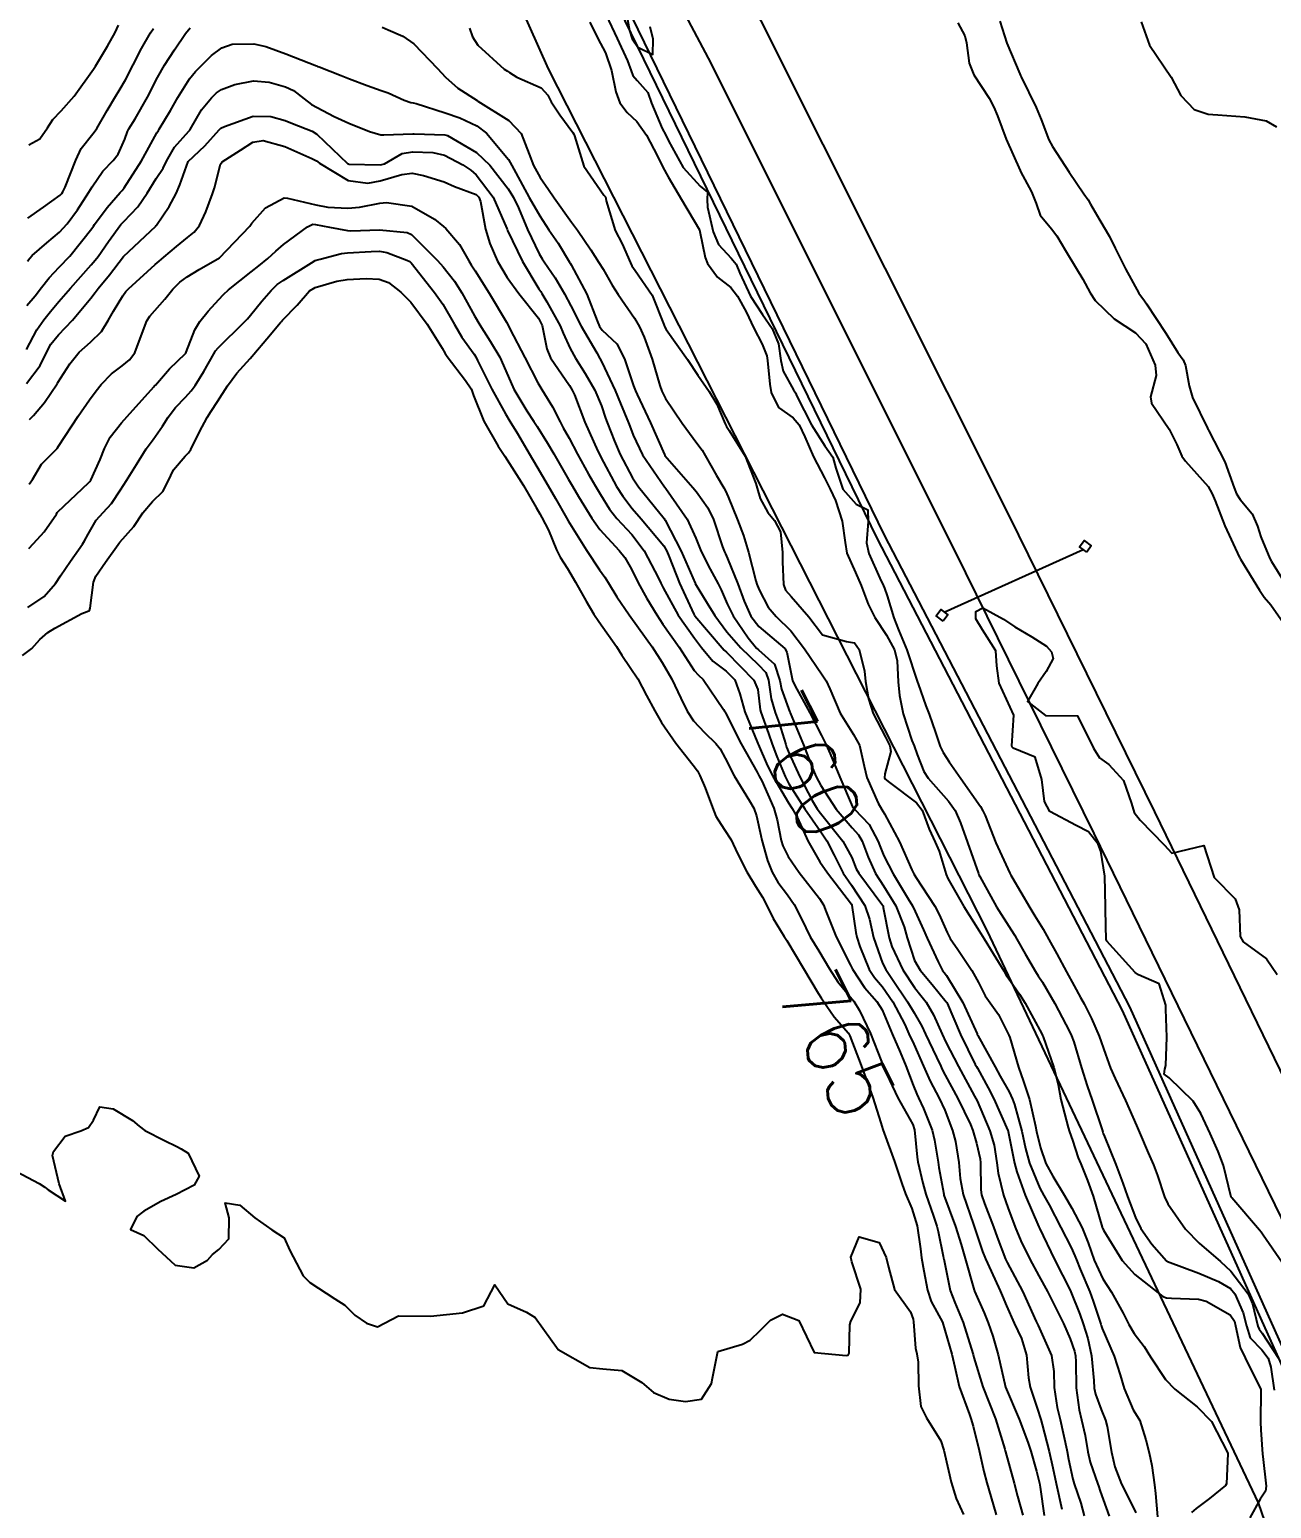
# Model space of a CAD drawing. Header units: metres. Extents: x 307586 to 320046, y 7427249 to 7434250.
# Drawn here: x 318099 to 318176.6, y 7430626.6 to 7430719.1 of the extents above; entities that cross this region are included whole.
import ezdxf
from ezdxf.enums import TextEntityAlignment as Align

# ---------------------------------------------------------------- set-up
doc = ezdxf.new("R2010")
doc.units = ezdxf.units.M
doc.header["$MEASUREMENT"] = 0
for name, color, linetype in [('Canaleta de Drenagem', 151, 'Continuous'), ('Cotas', 45, 'Continuous'), ('Curvas de Nivel 1m', 11, 'Continuous'), ('Curvas de Nivel 5m', 15, 'Continuous'), ('Divisa', 42, 'FENCELINE2'), ('Linha Férrea', 20, 'Continuous'), ('Portico', 45, 'Continuous')]:
    doc.layers.add(name, color=color, linetype=linetype)
doc.styles.add('Style-STANDARD', font='STANDARD.shx')
doc.linetypes.add('FENCELINE2', pattern='A,0.25,-0.1,[132,ltypeshp.shx,S=0.1,R=0,X=-0.1,Y=0],-0.1,1', length=1.45)

msp = doc.modelspace()

# ---------------------------------------------------------------- linework, layer by layer
at = {"layer": 'Canaleta de Drenagem'}
for points in [[(318103.489, 7430776.498), (318112.444, 7430761.153), (318133.439, 7430725.327), (318151.983, 7430687.226), (318167.31, 7430657.739), (318180.786, 7430627.747)], [(318103.919, 7430776.753), (318112.875, 7430761.406), (318133.88, 7430725.563), (318152.429, 7430687.45), (318167.76, 7430657.957), (318181.237, 7430627.962), (318195.388, 7430599.959), (318213.185, 7430560.642), (318225.945, 7430535.016), (318233.819, 7430518.506), (318248.744, 7430488.297), (318249.609, 7430486.333), (318257.391, 7430469.78), (318263.508, 7430456.81), (318268.603, 7430444.698), (318272.321, 7430437.218), (318277.497, 7430427.774)]]:
    msp.add_lwpolyline(points, dxfattribs=at)
at = {"layer": 'Curvas de Nivel 1m', "flags": 128}
for points, elevation in [([(318135.037, 7430719.961), (318135.734, 7430718.503), (318136.382, 7430717.116), (318136.604, 7430716.494), (318136.703, 7430716.206), (318136.987, 7430715.891), (318137.638, 7430715.132), (318137.868, 7430714.471), (318138.533, 7430712.889), (318138.767, 7430712.462), (318138.948, 7430712.105), (318139.849, 7430710.451), (318140.911, 7430709.269), (318141.381, 7430708.907), (318141.362, 7430708.433), (318141.37, 7430707.958), (318141.741, 7430706.427), (318142.064, 7430705.621), (318142.857, 7430704.771), (318143.176, 7430704.407), (318143.405, 7430703.847), (318144.064, 7430702.398), (318144.816, 7430701.246), (318145.427, 7430700.381), (318145.828, 7430699.409), (318145.971, 7430698.372), (318146.115, 7430697.712), (318146.765, 7430696.544), (318146.872, 7430696.359), (318146.966, 7430696.152), (318147.876, 7430694.349), (318148.72, 7430693.05), (318149.218, 7430692.335), (318149.395, 7430691.641), (318149.84, 7430690.328), (318150.674, 7430689.4), (318151.409, 7430689.047), (318151.417, 7430688.309), (318151.311, 7430686.971), (318151.457, 7430686.308), (318152.16, 7430684.757), (318152.387, 7430684.293), (318152.45, 7430684.131), (318152.607, 7430683.665), (318153.032, 7430682.286), (318153.319, 7430681.545), (318153.844, 7430680.277), (318154.497, 7430678.316), (318154.512, 7430678.27), (318154.542, 7430678.151), (318155.041, 7430676.775), (318155.233, 7430676.259), (318155.636, 7430675.123), (318155.937, 7430674.248), (318156.109, 7430673.866), (318156.483, 7430673.278), (318157.213, 7430672.233), (318158.447, 7430670.485), (318158.604, 7430670.218), (318158.734, 7430669.923), (318159.411, 7430668.21), (318160.289, 7430666.316), (318160.347, 7430666.201), (318160.401, 7430666.098), (318161.533, 7430664.183), (318161.849, 7430663.659), (318162.359, 7430662.81), (318162.729, 7430662.166), (318163.215, 7430661.286), (318163.829, 7430660.155), (318164.314, 7430659.281), (318164.71, 7430658.547), (318164.922, 7430658.141), (318165.387, 7430657.227), (318165.869, 7430656.126), (318166.266, 7430654.995), (318166.587, 7430654.117), (318166.874, 7430653.487), (318167.526, 7430652.107), (318168.21, 7430650.543), (318168.397, 7430650.097), (318168.936, 7430648.834), (318169.261, 7430648.084), (318169.508, 7430647.412), (318169.95, 7430646.073), (318170.156, 7430645.635), (318171.276, 7430644.059), (318172.124, 7430643.174), (318173.462, 7430642.037), (318174.104, 7430641.429), (318175.189, 7430640.013), (318175.467, 7430639.399), (318175.791, 7430638.004), (318175.866, 7430637.808), (318176.058, 7430637.558), (318177.08, 7430635.99)], 754), ([(318136.235, 7430720.498), (318136.509, 7430719.014), (318136.659, 7430718.494), (318137.015, 7430717.976), (318137.965, 7430717.519), (318137.975, 7430718.476), (318137.801, 7430719.249)], 753), ([(318098.847, 7430704.577), (318099.009, 7430704.78), (318099.156, 7430704.937), (318100.064, 7430705.725), (318100.868, 7430706.398), (318101.338, 7430706.913), (318101.985, 7430707.805), (318102.695, 7430708.893), (318102.906, 7430709.242), (318103.577, 7430710.223), (318104.211, 7430710.877), (318104.528, 7430711.275), (318104.943, 7430712.217), (318105.119, 7430712.699), (318105.201, 7430712.866), (318105.583, 7430713.484), (318106.366, 7430714.849), (318106.985, 7430716.063), (318107.42, 7430716.844), (318108.049, 7430717.792), (318108.744, 7430718.824), (318109.027, 7430719.186)], 757), ([(318098.878, 7430707.278), (318099.856, 7430707.962), (318100.9, 7430708.71), (318101.002, 7430708.818), (318101.062, 7430708.918), (318101.213, 7430709.223), (318101.877, 7430710.906), (318102.207, 7430711.628), (318102.948, 7430712.558), (318103.098, 7430712.741), (318103.19, 7430712.888), (318103.846, 7430713.999), (318104.361, 7430714.876), (318104.585, 7430715.265), (318104.984, 7430715.936), (318105.473, 7430716.865), (318105.988, 7430717.88), (318106.552, 7430718.855), (318106.734, 7430719.144)], 756), ([(318121.028, 7430719.218), (318121.404, 7430719.052), (318122.317, 7430718.661), (318123.016, 7430718.178), (318124.503, 7430716.635), (318124.988, 7430716.101), (318125.762, 7430715.403), (318126.973, 7430714.628), (318126.991, 7430714.618), (318127.02, 7430714.6), (318128.961, 7430713.38), (318129.731, 7430712.572), (318130.23, 7430711.271), (318130.503, 7430710.564), (318130.916, 7430709.824), (318131.428, 7430709.072), (318131.781, 7430708.547), (318132.88, 7430707.034), (318133.253, 7430706.526), (318134.088, 7430705.291), (318134.593, 7430704.513), (318134.849, 7430704.084), (318135.424, 7430703.087), (318135.797, 7430702.496), (318136.811, 7430701.015), (318137.131, 7430700.477), (318137.425, 7430699.845), (318137.912, 7430698.469), (318138.406, 7430696.816), (318138.525, 7430696.462), (318138.748, 7430696.003), (318139.799, 7430694.449), (318140.721, 7430693.211), (318141.042, 7430692.761), (318141.242, 7430692.432), (318141.937, 7430691.179), (318142.404, 7430690.414), (318142.505, 7430690.237), (318142.677, 7430689.851), (318143.245, 7430688.404), (318143.619, 7430687.43), (318143.949, 7430686.397), (318144.4, 7430684.607), (318144.468, 7430684.391), (318144.609, 7430684.034), (318145.176, 7430682.958), (318145.68, 7430682.374), (318146.58, 7430681.475), (318147.436, 7430680.351), (318148.547, 7430678.711), (318148.797, 7430678.337), (318149.029, 7430677.844), (318149.668, 7430676.329), (318150.503, 7430674.989), (318150.882, 7430674.314), (318151.181, 7430673.011), (318151.341, 7430672.307), (318152.052, 7430670.693), (318152.282, 7430670.292), (318152.344, 7430670.194), (318152.44, 7430670.036), (318153.377, 7430668.28), (318154.16, 7430666.518), (318154.277, 7430666.271), (318154.4, 7430666.071), (318155.598, 7430664.252), (318155.865, 7430663.745), (318156.357, 7430662.611), (318156.556, 7430662.238), (318157.033, 7430661.543), (318157.907, 7430660.224), (318158.315, 7430659.477), (318158.75, 7430658.659), (318159.059, 7430658.209), (318159.57, 7430657.475), (318160.226, 7430656.191), (318160.281, 7430656.05), (318160.82, 7430654.184), (318161.131, 7430653.294), (318161.521, 7430652.177), (318161.886, 7430650.495), (318161.942, 7430650.173), (318162.193, 7430649.135), (318162.533, 7430648.166), (318162.963, 7430647.374), (318163.71, 7430646.155), (318164.151, 7430645.382), (318164.797, 7430644.14), (318165.185, 7430643.196), (318165.55, 7430642.128), (318166.096, 7430640.96), (318166.633, 7430640.114), (318167.371, 7430638.805), (318167.715, 7430638.103), (318168.057, 7430637.533), (318168.689, 7430636.731), (318169.089, 7430636.084), (318170.022, 7430634.663), (318170.604, 7430634.064), (318172.002, 7430632.953), (318172.903, 7430632.041), (318173.903, 7430630.092), (318173.912, 7430630.031), (318173.832, 7430628.143), (318173.775, 7430628.032), (318172.76, 7430627.217), (318171.928, 7430626.598), (318171.641, 7430626.338)], 757), ([(318126.496, 7430719.148), (318126.686, 7430718.613), (318127.015, 7430718.092), (318128.671, 7430716.585), (318128.868, 7430716.458), (318128.991, 7430716.379), (318129.461, 7430716.102), (318130.982, 7430715.419), (318131.387, 7430714.964), (318131.608, 7430714.55), (318132.152, 7430713.729), (318132.954, 7430712.632), (318133.017, 7430712.529), (318133.059, 7430712.421), (318133.647, 7430710.523), (318134.905, 7430708.718), (318134.999, 7430708.604), (318135.027, 7430708.508), (318135.041, 7430708.368), (318135.602, 7430706.499), (318136.043, 7430705.671), (318136.567, 7430704.484), (318136.655, 7430704.287), (318136.848, 7430704.007), (318137.917, 7430702.469), (318138.65, 7430700.617), (318138.719, 7430700.461), (318138.802, 7430700.324), (318140.121, 7430698.447), (318140.768, 7430697.463), (318141.492, 7430696.429), (318141.972, 7430695.649), (318142.477, 7430694.414), (318142.563, 7430694.244), (318142.729, 7430694.008), (318143.74, 7430692.4), (318144.403, 7430690.677), (318144.477, 7430690.392), (318144.677, 7430689.752), (318145.158, 7430688.873), (318145.569, 7430688.376), (318145.937, 7430687.656), (318146.059, 7430686.369), (318146.063, 7430685.797), (318146.133, 7430684.367), (318146.261, 7430684.017), (318146.606, 7430683.624), (318147.717, 7430682.349), (318148.576, 7430681.228), (318150.08, 7430680.816), (318150.569, 7430680.716), (318150.868, 7430680.315), (318151.188, 7430678.949), (318151.258, 7430678.309), (318151.444, 7430677.218), (318151.742, 7430676.302), (318152.501, 7430674.826), (318152.775, 7430674.287), (318152.843, 7430673.932), (318152.475, 7430672.533), (318152.447, 7430672.29), (318152.472, 7430672.225), (318152.765, 7430671.991), (318154.45, 7430670.711), (318154.796, 7430670.265), (318155.241, 7430669.068), (318155.619, 7430668.252), (318155.867, 7430667.698), (318156.297, 7430666.242), (318156.399, 7430665.99), (318157.397, 7430664.23), (318158.358, 7430662.718), (318158.682, 7430662.217), (318159.247, 7430661.303), (318159.899, 7430660.204), (318160.06, 7430659.943), (318160.317, 7430659.577), (318160.889, 7430658.764), (318161.251, 7430658.181), (318162.284, 7430656.273), (318162.332, 7430656.17), (318162.366, 7430656.085), (318163.045, 7430654.162), (318163.304, 7430653.098), (318163.477, 7430652.158), (318163.936, 7430650.424), (318164.021, 7430650.152), (318164.198, 7430649.617), (318164.566, 7430648.524), (318164.717, 7430648.142), (318165.146, 7430647.109), (318165.486, 7430646.13), (318166.062, 7430644.193), (318166.092, 7430644.121), (318166.104, 7430644.092), (318166.132, 7430644.005), (318167.3, 7430642.108), (318168.1, 7430641.226), (318169.555, 7430640.078), (318169.859, 7430639.852), (318170.08, 7430639.761), (318170.402, 7430639.745), (318172.079, 7430639.692), (318172.555, 7430639.568), (318174.07, 7430638.712), (318174.338, 7430638.299), (318174.393, 7430638.025), (318174.682, 7430636.653), (318174.997, 7430636.016), (318175.973, 7430634.041), (318175.988, 7430634), (318175.986, 7430633.973), (318175.965, 7430632), (318175.986, 7430631.506), (318176.092, 7430629.999), (318176.106, 7430629.854), (318176.32, 7430627.996), (318176.268, 7430627.668), (318175.935, 7430627.176), (318175.282, 7430626.01)], 756), ([(318157.035, 7430719.483), (318157.471, 7430718.687), (318157.576, 7430718.242), (318157.742, 7430716.971), (318158.042, 7430716.234), (318158.981, 7430714.78), (318159.284, 7430714.217), (318159.506, 7430713.676), (318160.054, 7430712.209), (318160.924, 7430710.267), (318160.957, 7430710.199), (318161.636, 7430708.915), (318161.924, 7430708.185), (318162.183, 7430707.468), (318162.887, 7430706.607), (318163.226, 7430706.167), (318163.774, 7430705.256), (318164.437, 7430704.154), (318164.846, 7430703.455), (318165.304, 7430702.609), (318165.625, 7430702.138), (318166.816, 7430700.973), (318168.135, 7430700.107), (318168.796, 7430699.428), (318169.374, 7430698.094), (318169.424, 7430697.446), (318169.082, 7430696.097), (318169.149, 7430695.705), (318170.237, 7430694.085), (318170.723, 7430693.115), (318171.042, 7430692.401), (318171.271, 7430692.072), (318172.69, 7430690.505), (318172.945, 7430690.047), (318173.118, 7430689.606), (318173.724, 7430688.039), (318174.643, 7430686.065), (318174.656, 7430686.043), (318174.707, 7430685.964), (318175.896, 7430684.011), (318176.185, 7430683.582), (318176.604, 7430683.107), (318177.375, 7430681.992)], 753), ([(318159.652, 7430719.599), (318160.087, 7430718.209), (318160.908, 7430716.297), (318160.955, 7430716.2), (318161.001, 7430716.105), (318161.932, 7430714.186), (318162.237, 7430713.452), (318162.729, 7430712.173), (318162.947, 7430711.759), (318164.002, 7430710.159), (318164.909, 7430708.793), (318165.172, 7430708.413), (318165.336, 7430708.144), (318165.907, 7430707.149), (318166.509, 7430706.126), (318166.872, 7430705.406), (318167.508, 7430704.113), (318168.358, 7430702.584), (318168.694, 7430702.101), (318168.83, 7430701.917), (318170.033, 7430700.088), (318170.791, 7430698.884), (318171.128, 7430698.416), (318171.268, 7430698.073), (318171.496, 7430696.795), (318171.714, 7430696.066), (318172.64, 7430694.146), (318172.688, 7430694.051), (318172.704, 7430694.021), (318172.732, 7430693.98), (318173.721, 7430692.04), (318174.314, 7430690.408), (318174.456, 7430690.032), (318174.679, 7430689.68), (318175.435, 7430688.783), (318175.76, 7430688.014), (318175.987, 7430687.341), (318176.54, 7430686.002), (318176.64, 7430685.814), (318177.776, 7430683.988)], 752), ([(318168.492, 7430719.562), (318169.023, 7430718.1), (318170.379, 7430716.086), (318170.986, 7430714.945), (318171.808, 7430714.067), (318172.694, 7430713.778), (318172.97, 7430713.749), (318173.288, 7430713.728), (318174.969, 7430713.605), (318176.309, 7430713.36), (318176.963, 7430712.996)], 751), ([(318098.812, 7430701.809), (318099.337, 7430702.416), (318099.722, 7430702.931), (318100.209, 7430703.549), (318100.842, 7430704.203), (318101.498, 7430704.91), (318102.87, 7430706.638), (318102.977, 7430706.784), (318103.05, 7430706.888), (318103.831, 7430707.939), (318104.657, 7430708.872), (318104.776, 7430708.999), (318104.906, 7430709.167), (318105.986, 7430710.854), (318106.315, 7430711.466), (318106.949, 7430712.607), (318107.039, 7430712.752), (318107.096, 7430712.839), (318107.798, 7430713.998), (318108.259, 7430714.827), (318108.985, 7430715.984), (318109.368, 7430716.437), (318109.734, 7430716.813), (318110.363, 7430717.446), (318111.01, 7430717.926), (318111.653, 7430718.15), (318113.014, 7430718.185), (318113.758, 7430718.017), (318115.005, 7430717.555), (318116.933, 7430716.792), (318116.993, 7430716.767), (318117.086, 7430716.729), (318118.471, 7430716.189), (318118.986, 7430715.995), (318120.09, 7430715.581), (318120.979, 7430715.268), (318121.409, 7430715.106), (318122.404, 7430714.659), (318122.825, 7430714.505), (318122.971, 7430714.488), (318123.166, 7430714.453), (318124.965, 7430713.87), (318125.895, 7430713.549), (318126.957, 7430713.049), (318127.555, 7430712.594), (318128.928, 7430710.941), (318129.14, 7430710.578), (318129.384, 7430710.11), (318130.233, 7430708.567), (318130.886, 7430707.413), (318131.464, 7430706.551), (318132.042, 7430705.719), (318132.75, 7430704.532), (318132.786, 7430704.465), (318132.851, 7430704.364), (318133.84, 7430702.52), (318134.47, 7430700.852), (318134.618, 7430700.512), (318134.801, 7430700.279), (318135.714, 7430699.418), (318136.198, 7430698.489), (318136.758, 7430696.8), (318136.871, 7430696.479), (318136.97, 7430696.258), (318137.815, 7430694.469), (318138.683, 7430692.491), (318138.701, 7430692.46), (318138.713, 7430692.439), (318140.455, 7430690.442), (318140.68, 7430690.174), (318141.398, 7430689.157), (318141.748, 7430688.424), (318142.318, 7430686.734), (318142.435, 7430686.413), (318142.498, 7430686.278), (318142.629, 7430686.001), (318143.272, 7430684.403), (318143.669, 7430683.332), (318144.089, 7430682.395), (318144.583, 7430681.752), (318146.211, 7430680.365), (318146.34, 7430680.142), (318146.55, 7430679.096), (318146.702, 7430678.358), (318146.849, 7430678.048), (318147.782, 7430676.347), (318148.502, 7430674.937), (318148.796, 7430674.337), (318149.046, 7430673.776), (318149.655, 7430672.328), (318150.445, 7430670.477), (318150.57, 7430670.318), (318151.484, 7430669.355), (318152.057, 7430668.295), (318152.157, 7430668.03), (318152.414, 7430667.403), (318152.982, 7430666.284), (318153.929, 7430664.725), (318154.195, 7430664.272), (318154.369, 7430663.917), (318154.876, 7430662.78), (318155.113, 7430662.259), (318155.795, 7430660.784), (318156.076, 7430660.244), (318156.18, 7430660.1), (318156.32, 7430659.922), (318157.354, 7430658.229), (318158.231, 7430656.273), (318158.251, 7430656.22), (318158.282, 7430656.163), (318159.362, 7430654.203), (318159.677, 7430653.628), (318160.237, 7430652.645), (318160.452, 7430652.188), (318160.569, 7430651.846), (318161.028, 7430650.182), (318161.261, 7430649.11), (318161.504, 7430648.177), (318162.167, 7430646.616), (318162.409, 7430646.168), (318162.736, 7430645.583), (318163.481, 7430644.157), (318164.121, 7430642.909), (318164.355, 7430642.386), (318164.449, 7430642.145), (318164.691, 7430641.555), (318165.283, 7430640.132), (318165.5, 7430639.551), (318165.967, 7430638.121), (318165.987, 7430638.046), (318166.06, 7430637.847), (318166.797, 7430636.112), (318167.18, 7430634.954), (318167.431, 7430634.106), (318168, 7430632.772), (318168.256, 7430632.357), (318168.407, 7430632.094), (318168.783, 7430630.896), (318169.003, 7430630.084), (318169.156, 7430629.283), (318169.331, 7430628.079), (318169.393, 7430627.534), (318169.527, 7430626.076)], 758), ([(318098.784, 7430699.06), (318099.441, 7430700.289), (318099.884, 7430700.929), (318100.295, 7430701.438), (318100.814, 7430702.058), (318101.548, 7430702.909), (318102.848, 7430704.365), (318103.093, 7430704.645), (318103.274, 7430704.886), (318103.926, 7430705.815), (318104.703, 7430706.872), (318104.778, 7430706.967), (318104.876, 7430707.066), (318105.756, 7430707.991), (318106.331, 7430708.849), (318106.912, 7430709.749), (318107.347, 7430710.407), (318107.557, 7430710.834), (318108.051, 7430711.714), (318108.951, 7430712.724), (318108.999, 7430712.772), (318109.035, 7430712.819), (318109.735, 7430714.042), (318110.361, 7430714.806), (318110.668, 7430715.111), (318110.978, 7430715.328), (318111.82, 7430715.626), (318112.984, 7430715.855), (318113.969, 7430715.774), (318114.98, 7430715.487), (318115.489, 7430715.256), (318116.152, 7430714.732), (318116.624, 7430714.379), (318116.968, 7430714.187), (318118.032, 7430713.639), (318118.958, 7430713.219), (318120.251, 7430712.687), (318120.95, 7430712.49), (318121.141, 7430712.487), (318122.951, 7430712.555), (318123.044, 7430712.557), (318124.951, 7430712.494), (318125.123, 7430712.455), (318126.935, 7430711.386), (318127.77, 7430710.592), (318128.908, 7430709.117), (318129.241, 7430708.577), (318129.554, 7430707.912), (318130.121, 7430706.568), (318130.858, 7430705.054), (318131.041, 7430704.743), (318131.168, 7430704.555), (318131.846, 7430703.548), (318132.439, 7430702.536), (318132.822, 7430701.795), (318133.482, 7430700.523), (318134.453, 7430698.847), (318134.654, 7430698.511), (318134.779, 7430698.271), (318135.602, 7430696.497), (318135.934, 7430695.682), (318136.446, 7430694.484), (318136.528, 7430694.28), (318136.725, 7430693.701), (318137.313, 7430692.474), (318138.683, 7430690.483), (318138.7, 7430690.46), (318138.769, 7430690.372), (318140.102, 7430688.446), (318140.645, 7430687.268), (318140.975, 7430686.435), (318141.535, 7430685.339), (318142.042, 7430684.419), (318142.232, 7430684.038), (318142.6, 7430683.168), (318142.98, 7430682.406), (318143.93, 7430681.039), (318144.441, 7430680.391), (318144.562, 7430680.289), (318145.56, 7430679.382), (318145.892, 7430678.37), (318145.995, 7430677.828), (318146.523, 7430676.382), (318146.535, 7430676.36), (318146.544, 7430676.339), (318147.375, 7430674.351), (318147.944, 7430672.879), (318148.179, 7430672.343), (318148.465, 7430671.801), (318149.421, 7430670.33), (318150.431, 7430669.151), (318150.824, 7430668.711), (318151.043, 7430668.311), (318151.42, 7430667.312), (318151.891, 7430666.298), (318152.391, 7430665.52), (318153.164, 7430664.282), (318153.68, 7430662.957), (318153.87, 7430662.275), (318154.332, 7430660.866), (318154.672, 7430660.265), (318155.427, 7430659.366), (318156.303, 7430658.284), (318156.334, 7430658.24), (318156.356, 7430658.186), (318157.195, 7430656.231), (318158.125, 7430654.351), (318158.199, 7430654.221), (318158.252, 7430654.117), (318158.933, 7430652.902), (318159.29, 7430652.204), (318160.165, 7430650.23), (318160.179, 7430650.19), (318160.186, 7430650.173), (318160.202, 7430650.065), (318160.566, 7430648.186), (318160.713, 7430647.649), (318161.246, 7430646.179), (318162.101, 7430644.202), (318162.119, 7430644.17), (318162.133, 7430644.132), (318163.076, 7430642.16), (318164.084, 7430640.196), (318164.107, 7430640.15), (318164.665, 7430638.737), (318164.873, 7430638.138), (318165.151, 7430637.231), (318165.4, 7430636.13), (318165.543, 7430634.604), (318165.563, 7430634.127), (318165.63, 7430633.746), (318165.999, 7430632.777), (318166.274, 7430632.117), (318166.379, 7430631.724), (318166.642, 7430630.113), (318166.858, 7430629.207), (318167.27, 7430628.107), (318167.93, 7430626.798), (318168.159, 7430626.331)], 759), ([(318098.986, 7430694.681), (318099.233, 7430694.935), (318099.923, 7430695.746), (318100.718, 7430696.92), (318100.729, 7430696.944), (318100.754, 7430696.991), (318101.508, 7430698.172), (318102.085, 7430698.9), (318102.789, 7430699.528), (318103.491, 7430700.188), (318103.905, 7430700.879), (318104.225, 7430701.463), (318104.826, 7430702.422), (318105.008, 7430702.689), (318105.178, 7430702.865), (318106.848, 7430704.377), (318107.098, 7430704.589), (318107.391, 7430704.835), (318108.181, 7430705.505), (318108.865, 7430706.062), (318109.284, 7430706.401), (318109.62, 7430706.813), (318110.013, 7430707.681), (318110.43, 7430708.805), (318110.547, 7430709.163), (318110.921, 7430710.658), (318111.022, 7430710.799), (318112.184, 7430711.531), (318112.942, 7430712.021), (318113.583, 7430712.124), (318114.938, 7430711.747), (318116.642, 7430711.01), (318116.925, 7430710.861), (318117.117, 7430710.718), (318118.912, 7430709.633), (318120.128, 7430709.471), (318120.912, 7430709.615), (318122.255, 7430709.998), (318122.917, 7430710.082), (318123.612, 7430709.947), (318124.912, 7430709.541), (318125.551, 7430709.262), (318126.904, 7430708.757), (318127.075, 7430708.598), (318127.182, 7430708.314), (318127.506, 7430706.594), (318127.77, 7430705.684), (318128.242, 7430704.586), (318128.843, 7430703.571), (318129.571, 7430702.573), (318130.81, 7430701.019), (318131.034, 7430700.557), (318131.334, 7430699.097), (318131.553, 7430698.548), (318132.757, 7430696.804), (318132.92, 7430696.528), (318133.052, 7430696.225), (318133.71, 7430694.52), (318134.517, 7430692.71), (318134.62, 7430692.511), (318134.71, 7430692.337), (318135.697, 7430690.495), (318136.075, 7430689.887), (318136.669, 7430689.131), (318137.232, 7430688.474), (318138.638, 7430686.783), (318138.842, 7430686.458), (318138.986, 7430686.1), (318139.622, 7430684.45), (318140.529, 7430682.505), (318140.563, 7430682.44), (318140.592, 7430682.402), (318142.288, 7430680.414), (318142.421, 7430680.272), (318142.56, 7430680.147), (318144.28, 7430678.393), (318144.534, 7430677.797), (318144.666, 7430676.539), (318144.704, 7430676.387), (318145.184, 7430675.061), (318145.43, 7430674.376), (318145.723, 7430673.609), (318146.227, 7430672.364), (318146.466, 7430671.916), (318147.471, 7430670.35), (318148.429, 7430668.957), (318148.849, 7430668.336), (318149.297, 7430667.448), (318149.863, 7430666.325), (318150.392, 7430665.564), (318151.22, 7430664.307), (318151.501, 7430663.44), (318151.757, 7430662.299), (318152.329, 7430660.684), (318152.528, 7430660.288), (318152.936, 7430659.665), (318153.884, 7430658.274), (318154.296, 7430657.596), (318154.775, 7430656.75), (318155.018, 7430656.259), (318155.696, 7430654.814), (318155.961, 7430654.244), (318156.053, 7430654.045), (318156.247, 7430653.697), (318157.039, 7430652.232), (318157.819, 7430650.613), (318157.973, 7430650.222), (318158.195, 7430649.439), (318158.432, 7430648.463), (318158.456, 7430648.216), (318158.463, 7430646.513), (318158.509, 7430646.215), (318158.7, 7430645.667), (318159.261, 7430644.203), (318159.494, 7430643.567), (318160.004, 7430642.192), (318160.11, 7430641.971), (318161.083, 7430640.18), (318161.94, 7430638.295), (318161.993, 7430638.171), (318162.062, 7430638.041), (318162.886, 7430636.162), (318163.036, 7430635.152), (318163.053, 7430634.16), (318163.249, 7430632.909), (318163.428, 7430632.156), (318163.844, 7430630.272), (318163.872, 7430630.151), (318163.958, 7430629.688), (318164.227, 7430628.427), (318164.31, 7430628.144), (318164.719, 7430626.926), (318164.922, 7430626.135)], 761), ([(318098.97, 7430690.647), (318099.164, 7430690.935), (318099.738, 7430691.884), (318100.703, 7430692.883), (318100.735, 7430692.92), (318100.797, 7430693.011), (318102.027, 7430694.901), (318102.743, 7430695.917), (318103.155, 7430696.48), (318103.462, 7430696.883), (318104.099, 7430697.541), (318104.771, 7430698.05), (318105.229, 7430698.41), (318105.56, 7430698.858), (318106.024, 7430700.08), (318106.324, 7430700.847), (318106.51, 7430701.142), (318106.813, 7430701.494), (318107.444, 7430702.213), (318107.941, 7430702.829), (318108.39, 7430703.272), (318108.841, 7430703.61), (318109.584, 7430704.074), (318110.853, 7430704.8), (318112.755, 7430706.772), (318112.806, 7430706.839), (318112.876, 7430706.954), (318113.731, 7430707.921), (318114.9, 7430708.547), (318115.11, 7430708.536), (318116.894, 7430708.11), (318117.632, 7430707.972), (318118.891, 7430707.904), (318119.614, 7430707.971), (318120.896, 7430708.211), (318121.314, 7430708.257), (318122.893, 7430708.018), (318124.313, 7430707.204), (318124.875, 7430706.749), (318125.012, 7430706.628), (318125.88, 7430705.632), (318126.446, 7430704.606), (318126.595, 7430704.348), (318126.847, 7430703.976), (318127.727, 7430702.591), (318128.806, 7430700.77), (318128.911, 7430700.579), (318129.024, 7430700.354), (318129.947, 7430698.568), (318130.759, 7430696.971), (318131.009, 7430696.556), (318131.686, 7430695.489), (318132.172, 7430694.538), (318132.362, 7430694.169), (318132.723, 7430693.514), (318133.247, 7430692.525), (318133.933, 7430691.279), (318134.378, 7430690.513), (318134.678, 7430689.99), (318135.246, 7430689.078), (318135.717, 7430688.494), (318136.648, 7430687.495), (318137.428, 7430686.472), (318138.312, 7430684.767), (318138.454, 7430684.462), (318138.61, 7430684.151), (318139.553, 7430682.45), (318140.571, 7430681.01), (318140.994, 7430680.434), (318141.71, 7430679.578), (318142.548, 7430678.955), (318143.085, 7430678.405), (318143.401, 7430677.53), (318143.713, 7430676.398), (318144.494, 7430674.523), (318144.531, 7430674.427), (318144.548, 7430674.389), (318145.133, 7430673.034), (318145.458, 7430672.375), (318146.448, 7430670.716), (318146.682, 7430670.358), (318147.007, 7430669.784), (318147.662, 7430668.348), (318148.41, 7430667.029), (318148.872, 7430666.335), (318150.374, 7430664.38), (318150.402, 7430664.32), (318150.645, 7430662.605), (318150.711, 7430662.315), (318150.913, 7430661.743), (318151.496, 7430660.302), (318151.811, 7430659.788), (318152.312, 7430659.208), (318152.977, 7430658.283), (318153.712, 7430656.852), (318153.969, 7430656.273), (318154.273, 7430655.619), (318154.881, 7430654.261), (318155.305, 7430653.315), (318155.868, 7430652.245), (318156.222, 7430651.495), (318156.688, 7430650.235), (318156.889, 7430649.54), (318157.097, 7430648.231), (318157.178, 7430647.225), (318157.367, 7430646.228), (318158.002, 7430644.354), (318158.05, 7430644.221), (318158.131, 7430643.981), (318158.577, 7430642.672), (318158.763, 7430642.21), (318159.353, 7430640.942), (318159.674, 7430640.196), (318159.794, 7430639.908), (318160.074, 7430639.263), (318160.556, 7430638.185), (318161.014, 7430637.219), (318161.335, 7430636.177), (318161.444, 7430634.754), (318161.554, 7430634.175), (318162, 7430632.872), (318162.225, 7430632.168), (318162.315, 7430631.84), (318162.752, 7430630.162), (318162.972, 7430629.141), (318163.176, 7430628.158), (318163.533, 7430626.548)], 762), ([(318098.941, 7430686.625), (318099.238, 7430686.934), (318099.902, 7430687.669), (318100.661, 7430688.77), (318100.715, 7430688.866), (318100.755, 7430688.919), (318102.681, 7430690.728), (318102.761, 7430690.811), (318102.808, 7430690.889), (318103.399, 7430692.186), (318103.675, 7430692.88), (318104.016, 7430693.581), (318104.729, 7430694.476), (318105.087, 7430694.865), (318106.752, 7430696.726), (318106.807, 7430696.785), (318106.851, 7430696.839), (318107.741, 7430697.858), (318108.746, 7430698.82), (318108.761, 7430698.842), (318108.784, 7430698.896), (318109.321, 7430700.291), (318109.63, 7430700.812), (318110.152, 7430701.467), (318110.824, 7430702.196), (318111.116, 7430702.509), (318111.424, 7430702.791), (318112.844, 7430703.912), (318113.318, 7430704.296), (318113.882, 7430704.76), (318114.39, 7430705.222), (318114.862, 7430705.627), (318116.365, 7430706.728), (318116.707, 7430706.891), (318116.875, 7430706.886), (318117.731, 7430706.711), (318118.871, 7430706.499), (318119.079, 7430706.489), (318120.871, 7430706.537), (318122.602, 7430706.386), (318122.869, 7430706.25), (318124.489, 7430704.634), (318124.849, 7430704.224), (318125.553, 7430703.332), (318126.015, 7430702.612), (318126.812, 7430701.173), (318127.148, 7430700.597), (318127.796, 7430699.587), (318128.388, 7430698.584), (318128.77, 7430697.722), (318129.277, 7430696.575), (318130.085, 7430695.221), (318130.527, 7430694.562), (318130.73, 7430694.248), (318131.377, 7430693.208), (318131.77, 7430692.544), (318132.689, 7430690.945), (318132.938, 7430690.527), (318133.32, 7430689.88), (318134.145, 7430688.515), (318134.652, 7430687.805), (318135.851, 7430686.492), (318136.204, 7430686.062), (318136.621, 7430685.337), (318137.049, 7430684.476), (318137.588, 7430683.485), (318138.201, 7430682.464), (318138.584, 7430681.891), (318139.598, 7430680.45), (318140.548, 7430678.993), (318140.813, 7430678.703), (318141.106, 7430678.432), (318142.379, 7430676.548), (318142.462, 7430676.411), (318142.487, 7430676.385), (318142.512, 7430676.339), (318143.48, 7430674.4), (318144.475, 7430672.645), (318144.559, 7430672.474), (318144.604, 7430672.388), (318144.769, 7430672.085), (318145.525, 7430670.374), (318145.73, 7430669.665), (318145.985, 7430668.367), (318146.083, 7430668.03), (318146.413, 7430667.358), (318147.101, 7430666.353), (318148.379, 7430664.731), (318148.63, 7430664.337), (318148.796, 7430663.908), (318149.416, 7430662.329), (318150.326, 7430660.558), (318150.453, 7430660.318), (318151.185, 7430659.174), (318151.964, 7430658.293), (318152.298, 7430657.781), (318152.925, 7430656.284), (318153.425, 7430655.119), (318153.777, 7430654.275), (318154.241, 7430653.073), (318154.469, 7430652.5), (318154.569, 7430652.265), (318154.878, 7430651.605), (318155.426, 7430650.252), (318155.578, 7430649.63), (318155.793, 7430648.246), (318155.853, 7430647.919), (318156.146, 7430646.24), (318156.162, 7430646.186), (318156.885, 7430644.232), (318157.24, 7430643.111), (318157.483, 7430642.226), (318158.059, 7430640.245), (318158.068, 7430640.22), (318158.083, 7430640.181), (318158.686, 7430638.827), (318158.936, 7430638.207), (318159.22, 7430637.368), (318159.547, 7430636.197), (318160.013, 7430634.19), (318160.87, 7430632.181), (318161.412, 7430630.735), (318161.593, 7430630.174), (318161.951, 7430628.932), (318162.134, 7430628.168), (318162.177, 7430627.932), (318162.434, 7430626.165)], 763), ([(318098.871, 7430682.937), (318099.904, 7430683.616), (318100.606, 7430684.436), (318100.913, 7430684.915), (318101.541, 7430685.825), (318102.286, 7430686.895), (318102.42, 7430687.109), (318102.642, 7430687.527), (318103.155, 7430688.385), (318103.598, 7430688.881), (318104.107, 7430689.437), (318104.677, 7430690.286), (318105.039, 7430690.865), (318105.677, 7430691.876), (318106.283, 7430692.846), (318106.719, 7430693.446), (318107.298, 7430694.263), (318107.656, 7430694.831), (318108.121, 7430695.444), (318108.746, 7430696.085), (318109.093, 7430696.473), (318109.335, 7430696.814), (318109.888, 7430697.687), (318110.514, 7430698.803), (318110.614, 7430698.972), (318110.787, 7430699.175), (318112.41, 7430700.776), (318112.604, 7430700.975), (318112.81, 7430701.219), (318113.509, 7430702.077), (318114.089, 7430702.757), (318114.469, 7430703.122), (318114.839, 7430703.388), (318116.608, 7430704.482), (318116.852, 7430704.627), (318116.917, 7430704.655), (318117.151, 7430704.717), (318118.488, 7430705.072), (318118.857, 7430705.108), (318120.348, 7430705.195), (318120.858, 7430705.213), (318121.321, 7430705.137), (318122.585, 7430704.654), (318122.767, 7430704.567), (318122.851, 7430704.491), (318124.309, 7430702.635), (318124.822, 7430701.894), (318125.563, 7430700.619), (318126.023, 7430699.839), (318126.785, 7430698.773), (318126.892, 7430698.599), (318127.004, 7430698.373), (318127.889, 7430696.589), (318128.738, 7430695.044), (318129.02, 7430694.577), (318129.495, 7430693.802), (318130.224, 7430692.565), (318130.701, 7430691.754), (318131.406, 7430690.549), (318131.87, 7430689.737), (318132.558, 7430688.532), (318132.66, 7430688.353), (318133.813, 7430686.518), (318134.621, 7430685.292), (318134.948, 7430684.837), (318135.161, 7430684.502), (318135.704, 7430683.594), (318136.483, 7430682.482), (318136.591, 7430682.335), (318137.908, 7430680.467), (318138.553, 7430679.5), (318139.154, 7430678.454), (318139.719, 7430677.254), (318140.105, 7430676.444), (318140.507, 7430675.854), (318141.186, 7430675.116), (318141.901, 7430674.419), (318142.168, 7430674.093), (318142.484, 7430673.501), (318143.046, 7430672.404), (318144.006, 7430670.838), (318144.272, 7430670.392), (318144.438, 7430669.901), (318144.716, 7430668.676), (318144.776, 7430668.385), (318145.129, 7430667.104), (318145.424, 7430666.375), (318145.784, 7430665.76), (318146.382, 7430664.963), (318146.807, 7430664.356), (318147.248, 7430663.467), (318147.803, 7430662.346), (318148.34, 7430661.458), (318149.016, 7430660.333), (318149.521, 7430659.534), (318150.306, 7430658.585), (318150.433, 7430658.437), (318150.522, 7430658.308), (318150.873, 7430657.728), (318151.572, 7430656.297), (318152.257, 7430654.537), (318152.342, 7430654.289), (318152.407, 7430654.133), (318153.283, 7430652.28), (318154.208, 7430650.614), (318154.328, 7430650.268), (318154.488, 7430648.568), (318154.533, 7430648.265), (318154.844, 7430646.934), (318155.029, 7430646.257), (318155.516, 7430644.875), (318155.721, 7430644.246), (318155.797, 7430643.913), (318156.114, 7430642.363), (318156.141, 7430642.24), (318156.15, 7430642.202), (318156.554, 7430640.235), (318156.836, 7430639.472), (318157.359, 7430638.227), (318157.97, 7430636.294), (318157.988, 7430636.221), (318158.04, 7430636.041), (318158.596, 7430634.211), (318158.99, 7430633.192), (318159.385, 7430632.199), (318159.965, 7430630.302), (318159.996, 7430630.19), (318160.008, 7430630.144), (318160.556, 7430628.184), (318160.754, 7430627.363), (318161.102, 7430626.178)], 764), ([(318177.299, 7430641.988), (318176.13, 7430643.688), (318175.996, 7430643.866), (318175.9, 7430644.003), (318174.163, 7430646.011), (318174.145, 7430646.03), (318174.13, 7430646.063), (318173.645, 7430648.035), (318173.32, 7430648.911), (318172.812, 7430650.044), (318172.222, 7430651.295), (318171.738, 7430652.055), (318170.247, 7430653.524), (318169.936, 7430653.761), (318169.986, 7430654.074), (318170.036, 7430654.293), (318170.109, 7430656.073), (318170.043, 7430657.817), (318170.032, 7430658.074), (318169.621, 7430659.392), (318168.321, 7430659.956), (318168.124, 7430660.102), (318166.352, 7430662.058), (318166.315, 7430662.121), (318166.273, 7430664.022), (318166.274, 7430664.121), (318166.27, 7430664.226), (318166.226, 7430666.123), (318165.98, 7430667.688), (318165.8, 7430668.129), (318165.203, 7430668.911), (318164.435, 7430669.309), (318162.793, 7430670.167), (318162.452, 7430670.803), (318162.289, 7430672.173), (318161.877, 7430673.569), (318160.492, 7430674.131), (318160.428, 7430674.201), (318160.403, 7430674.292), (318160.523, 7430676.2), (318159.619, 7430678.209), (318159.479, 7430679.286), (318159.399, 7430680.212), (318158.583, 7430681.53), (318158.152, 7430682.224), (318158.149, 7430682.673), (318158.6, 7430682.911), (318159.895, 7430682.207), (318160.586, 7430681.715), (318161.663, 7430681.097), (318162.568, 7430680.516), (318162.883, 7430680.167), (318162.987, 7430679.738), (318162.551, 7430678.932), (318162.043, 7430678.178), (318161.39, 7430677.046), (318162.523, 7430676.172), (318164.523, 7430676.15), (318165.522, 7430674.135), (318165.891, 7430673.533), (318166.483, 7430673.122), (318167.384, 7430672.111), (318167.89, 7430670.667), (318168.058, 7430670.104), (318168.438, 7430669.639), (318169.939, 7430668.085), (318170.418, 7430667.579), (318172.423, 7430668.05), (318173.07, 7430666.043), (318174.383, 7430664.705), (318174.62, 7430664.026), (318174.681, 7430662.35), (318174.866, 7430662.022), (318176.337, 7430660.962), (318176.995, 7430659.993)], 754), ([(318098.164, 7430647.673), (318099.593, 7430646.918), (318099.931, 7430646.694), (318100.149, 7430646.516), (318101.234, 7430645.807), (318100.836, 7430646.903), (318100.427, 7430648.66), (318100.474, 7430648.907), (318101.216, 7430649.876), (318102.196, 7430650.217), (318102.675, 7430650.408), (318102.975, 7430650.882), (318103.385, 7430651.709), (318104.214, 7430651.584), (318105.422, 7430650.852), (318105.844, 7430650.49), (318106.197, 7430650.222), (318107.418, 7430649.6), (318108.187, 7430649.219), (318108.462, 7430649.092), (318108.904, 7430648.809), (318109.581, 7430647.379), (318109.289, 7430646.803), (318108.147, 7430646.229), (318107.188, 7430645.784), (318106.136, 7430645.175), (318105.686, 7430644.847), (318105.303, 7430644.031), (318106.121, 7430643.671), (318106.976, 7430642.831), (318108.098, 7430641.805), (318109.263, 7430641.635), (318110.103, 7430642.13), (318110.428, 7430642.466), (318110.827, 7430642.783), (318111.446, 7430643.45), (318111.457, 7430644.777), (318111.218, 7430645.703), (318112.141, 7430645.557), (318113.077, 7430644.761), (318114.126, 7430644.025), (318114.903, 7430643.521), (318115.254, 7430642.733), (318116.089, 7430641.147), (318116.504, 7430640.716), (318118.073, 7430639.709), (318118.692, 7430639.314), (318119.331, 7430638.681), (318120.055, 7430638.173), (318120.752, 7430637.963), (318122.063, 7430638.65), (318124.063, 7430638.63), (318126.065, 7430638.822), (318127.387, 7430639.269), (318128.083, 7430640.58), (318128.893, 7430639.39), (318130.066, 7430638.877), (318130.597, 7430638.545), (318132.033, 7430636.53), (318134.022, 7430635.409), (318134.843, 7430635.319), (318136.02, 7430635.221), (318137.262, 7430634.468), (318138.007, 7430633.839), (318138.991, 7430633.434), (318140.001, 7430633.287), (318141.003, 7430633.42), (318141.638, 7430634.414), (318141.69, 7430634.74), (318142.033, 7430636.41), (318143.568, 7430636.866), (318144.044, 7430637.121), (318144.7, 7430637.734), (318145.313, 7430638.371), (318146.067, 7430638.737), (318147.087, 7430638.35), (318148.043, 7430636.34), (318150.041, 7430636.166), (318150.171, 7430636.179), (318150.247, 7430636.308), (318150.282, 7430638.087), (318150.345, 7430638.307), (318150.919, 7430639.457), (318150.974, 7430640.301), (318150.408, 7430642.008), (318150.339, 7430642.308), (318150.857, 7430643.571), (318152.122, 7430643.222), (318152.555, 7430642.286), (318152.706, 7430641.682), (318153.076, 7430640.28), (318154.069, 7430638.898), (318154.238, 7430638.44), (318154.265, 7430638.267), (318154.392, 7430636.611), (318154.459, 7430636.264), (318154.558, 7430635.739), (318154.576, 7430634.262), (318154.722, 7430632.981), (318155.073, 7430632.254), (318155.972, 7430630.83), (318156.166, 7430630.238), (318156.226, 7430629.972), (318156.616, 7430628.233), (318156.937, 7430627.226), (318157.394, 7430626.225)], 766)]:
    msp.add_lwpolyline(points, dxfattribs=dict(at, elevation=elevation))
at = {"layer": 'Curvas de Nivel 5m', "flags": 128}
for points, elevation in [([(318098.932, 7430711.86), (318099.627, 7430712.242), (318100.114, 7430712.928), (318100.447, 7430713.437), (318100.964, 7430713.987), (318101.781, 7430714.908), (318102.99, 7430716.583), (318103.104, 7430716.777), (318103.162, 7430716.888), (318103.86, 7430718.031), (318104.332, 7430718.877), (318104.551, 7430719.352)], 755), ([(318134.028, 7430719.525), (318134.511, 7430718.515), (318135.01, 7430717.616), (318135.374, 7430716.506), (318135.646, 7430715.17), (318135.904, 7430714.496), (318136.358, 7430713.88), (318136.961, 7430713.322), (318137.567, 7430712.474), (318138.244, 7430711.156), (318138.576, 7430710.463), (318138.917, 7430709.855), (318139.757, 7430708.451), (318140.874, 7430706.542), (318140.904, 7430706.44), (318141.229, 7430704.807), (318141.368, 7430704.432), (318142.008, 7430703.586), (318142.838, 7430702.942), (318143.263, 7430702.406), (318143.798, 7430701.42), (318144.275, 7430700.395), (318144.793, 7430699.401), (318145.078, 7430698.678), (318145.124, 7430698.385), (318145.267, 7430696.889), (318145.362, 7430696.381), (318145.809, 7430695.434), (318146.74, 7430694.799), (318147.112, 7430694.356), (318147.473, 7430693.605), (318148.002, 7430692.347), (318148.693, 7430691.032), (318149.052, 7430690.336), (318149.379, 7430689.63), (318149.798, 7430688.329), (318149.977, 7430686.999), (318150.098, 7430686.325), (318150.625, 7430685.111), (318150.984, 7430684.314), (318151.432, 7430683.139), (318151.848, 7430682.301), (318152.577, 7430681.202), (318153.069, 7430680.285), (318153.245, 7430679.594), (318153.301, 7430678.282), (318153.384, 7430677.432), (318153.612, 7430676.279), (318154.156, 7430674.615), (318154.292, 7430674.272), (318154.488, 7430673.74), (318154.901, 7430672.687), (318155.184, 7430672.259), (318156.452, 7430670.832), (318156.865, 7430670.236), (318157.198, 7430669.47), (318157.634, 7430668.228), (318158.316, 7430666.309), (318158.348, 7430666.221), (318158.401, 7430666.104), (318159.459, 7430664.209), (318160.359, 7430662.786), (318160.59, 7430662.431), (318160.729, 7430662.194), (318161.249, 7430661.277), (318161.884, 7430660.177), (318162.055, 7430659.908), (318162.316, 7430659.507), (318163.099, 7430658.162), (318164.024, 7430656.414), (318164.143, 7430656.151), (318164.277, 7430655.778), (318164.77, 7430654.142), (318165.118, 7430653.013), (318165.43, 7430652.132), (318166.054, 7430650.274), (318166.099, 7430650.122), (318166.127, 7430650.046), (318166.2, 7430649.853), (318166.907, 7430648.113), (318167.344, 7430646.935), (318167.644, 7430646.105), (318168.143, 7430644.783), (318168.485, 7430644.095), (318169.171, 7430643.132), (318170.089, 7430642.07), (318170.113, 7430642.053), (318170.139, 7430642.043), (318172.102, 7430641.304), (318173.337, 7430640.795), (318174.088, 7430640.342), (318174.345, 7430640.026), (318174.883, 7430638.83), (318175.072, 7430638.015), (318175.316, 7430637.271), (318176.048, 7430636.505), (318176.445, 7430635.996), (318176.604, 7430635.425), (318176.818, 7430633.992)], 755), ([(318098.791, 7430696.94), (318099.646, 7430698.055), (318100.072, 7430698.927), (318100.314, 7430699.399), (318100.794, 7430699.981), (318101.673, 7430700.907), (318102.824, 7430702.272), (318103.086, 7430702.63), (318103.284, 7430702.885), (318103.989, 7430703.731), (318104.853, 7430704.87), (318106.872, 7430706.786), (318106.898, 7430706.814), (318106.927, 7430706.839), (318107.723, 7430707.999), (318108.15, 7430708.828), (318108.384, 7430709.35), (318108.91, 7430710.82), (318109.939, 7430711.809), (318110.852, 7430712.801), (318110.897, 7430712.857), (318110.954, 7430712.907), (318111.176, 7430713.017), (318112.962, 7430713.65), (318114.083, 7430713.638), (318114.959, 7430713.39), (318115.419, 7430713.204), (318116.65, 7430712.725), (318116.95, 7430712.534), (318118.876, 7430710.7), (318118.923, 7430710.67), (318118.96, 7430710.662), (318120.922, 7430710.606), (318121.189, 7430710.676), (318122.278, 7430711.315), (318122.935, 7430711.423), (318124.197, 7430711.375), (318124.932, 7430711.222), (318126.087, 7430710.613), (318126.589, 7430710.274), (318126.917, 7430709.995), (318127.982, 7430708.589), (318128.834, 7430706.62), (318128.848, 7430706.58), (318128.872, 7430706.512), (318129.8, 7430704.571), (318130.836, 7430702.861), (318130.957, 7430702.681), (318131.029, 7430702.557), (318131.324, 7430702.054), (318132.158, 7430700.54), (318132.357, 7430700.095), (318132.789, 7430699.131), (318133.131, 7430698.527), (318133.731, 7430697.558), (318134.341, 7430696.514), (318134.743, 7430695.541), (318134.993, 7430694.763), (318135.095, 7430694.505), (318135.566, 7430693.341), (318135.925, 7430692.492), (318136.691, 7430691.035), (318137.073, 7430690.476), (318138.663, 7430688.498), (318138.69, 7430688.46), (318138.722, 7430688.399), (318139.739, 7430686.449), (318140.597, 7430684.457), (318140.603, 7430684.44), (318140.613, 7430684.422), (318141.366, 7430683.194), (318141.838, 7430682.421), (318142.578, 7430681.418), (318143.466, 7430680.401), (318144.553, 7430679.372), (318145.033, 7430678.868), (318145.192, 7430678.38), (318145.362, 7430677.214), (318145.61, 7430676.374), (318145.85, 7430675.707), (318146.268, 7430674.363), (318146.322, 7430674.194), (318146.487, 7430673.793), (318147.147, 7430672.353), (318147.925, 7430670.871), (318148.243, 7430670.342), (318148.44, 7430670.077), (318149.842, 7430668.326), (318150.413, 7430667.292), (318150.684, 7430666.594), (318150.836, 7430666.314), (318152.275, 7430664.391), (318152.346, 7430664.29), (318152.356, 7430664.273), (318152.372, 7430664.163), (318152.728, 7430662.286), (318152.902, 7430661.727), (318153.585, 7430660.277), (318154.312, 7430659.169), (318154.722, 7430658.679), (318155.053, 7430658.259), (318155.514, 7430657.471), (318156.047, 7430656.244), (318156.275, 7430655.743), (318157.077, 7430654.232), (318158.079, 7430652.377), (318158.165, 7430652.221), (318158.231, 7430652.08), (318159.033, 7430650.208), (318159.298, 7430649.307), (318159.462, 7430648.201), (318159.548, 7430647.57), (318159.893, 7430646.194), (318160.151, 7430645.412), (318160.614, 7430644.185), (318160.981, 7430643.325), (318161.532, 7430642.176), (318162.097, 7430641.132), (318162.63, 7430640.165), (318163.229, 7430639.001), (318163.639, 7430638.154), (318164.053, 7430637.194), (318164.322, 7430636.422), (318164.386, 7430636.145), (318164.412, 7430635.77), (318164.434, 7430634.144), (318164.614, 7430632.756), (318164.772, 7430632.138), (318165.002, 7430631.158), (318165.164, 7430630.132), (318165.31, 7430629.484), (318165.792, 7430628.122), (318165.83, 7430628.01), (318165.938, 7430627.677), (318166.487, 7430626.114)], 760), ([(318098.553, 7430679.931), (318099.12, 7430680.371), (318099.625, 7430680.929), (318100.119, 7430681.373), (318100.57, 7430681.64), (318102.25, 7430682.557), (318102.59, 7430682.688), (318102.737, 7430682.743), (318102.782, 7430682.888), (318102.982, 7430684.513), (318103.126, 7430684.885), (318103.73, 7430685.771), (318104.521, 7430686.871), (318104.566, 7430686.939), (318104.635, 7430687.01), (318105.51, 7430687.997), (318106.069, 7430688.849), (318106.67, 7430689.553), (318107.323, 7430690.187), (318107.663, 7430690.83), (318107.989, 7430691.532), (318108.707, 7430692.398), (318108.919, 7430692.609), (318109.066, 7430692.816), (318109.622, 7430693.913), (318110.089, 7430694.806), (318110.339, 7430695.201), (318110.743, 7430695.821), (318111.357, 7430696.791), (318111.954, 7430697.593), (318112.779, 7430698.509), (318112.907, 7430698.643), (318113.012, 7430698.768), (318113.831, 7430699.721), (318114.672, 7430700.751), (318114.731, 7430700.824), (318114.805, 7430700.907), (318115.712, 7430701.844), (318116.493, 7430702.725), (318116.835, 7430702.943), (318118.205, 7430703.34), (318118.84, 7430703.437), (318120.027, 7430703.502), (318120.841, 7430703.47), (318121.422, 7430703.254), (318122.207, 7430702.659), (318122.824, 7430702.023), (318123.85, 7430700.64), (318124.788, 7430699.143), (318124.98, 7430698.822), (318125.107, 7430698.625), (318126.244, 7430697.124), (318126.601, 7430696.602), (318126.651, 7430696.501), (318126.749, 7430696.193), (318127.389, 7430694.593), (318128.29, 7430693.011), (318128.585, 7430692.581), (318128.71, 7430692.397), (318129.865, 7430690.568), (318130.669, 7430689.186), (318130.897, 7430688.788), (318131.029, 7430688.555), (318131.44, 7430687.759), (318131.938, 7430686.54), (318132.163, 7430686.072), (318132.621, 7430685.363), (318133.132, 7430684.525), (318133.792, 7430683.327), (318134.261, 7430682.513), (318134.586, 7430682.049), (318135.684, 7430680.493), (318136.021, 7430679.951), (318136.55, 7430679.186), (318137.015, 7430678.475), (318137.566, 7430677.431), (318138.08, 7430676.464), (318138.506, 7430675.746), (318139.392, 7430674.451), (318140.479, 7430673.065), (318140.753, 7430672.713), (318140.908, 7430672.433), (318141.234, 7430671.656), (318141.684, 7430670.421), (318141.902, 7430669.883), (318142.43, 7430669.075), (318142.849, 7430668.406), (318143.254, 7430667.558), (318143.844, 7430666.395), (318144.384, 7430665.516), (318144.822, 7430664.825), (318145.055, 7430664.38), (318145.476, 7430663.485), (318146.177, 7430662.363), (318146.349, 7430662.1), (318147.39, 7430660.349), (318148.308, 7430658.82), (318148.49, 7430658.523), (318148.609, 7430658.335), (318149.3, 7430657.332), (318150.189, 7430656.311), (318150.281, 7430656.151), (318150.98, 7430654.303), (318151.43, 7430653.109), (318151.711, 7430652.295), (318152.209, 7430650.706), (318152.339, 7430650.289), (318152.42, 7430650.069), (318153.08, 7430648.281), (318153.524, 7430646.921), (318153.751, 7430646.274), (318154.149, 7430645.35), (318154.49, 7430644.265), (318154.687, 7430642.829), (318154.759, 7430642.26), (318154.903, 7430641.455), (318155.133, 7430640.254), (318155.359, 7430639.534), (318156.063, 7430638.24), (318156.654, 7430636.234), (318156.84, 7430635.423), (318157.113, 7430634.229), (318157.756, 7430632.462), (318157.847, 7430632.221), (318157.986, 7430631.743), (318158.36, 7430630.214), (318158.658, 7430628.917), (318158.84, 7430628.207), (318159.085, 7430627.353), (318159.437, 7430626.197)], 765)]:
    msp.add_lwpolyline(points, dxfattribs=dict(at, elevation=elevation))
at = {"layer": 'Divisa'}
msp.add_lwpolyline([(318255.524, 7430411.905), (318244.211, 7430436.057), (318231.801, 7430463.275), (318219.752, 7430493.293), (318216.88, 7430500.622), (318226.498, 7430505.375), (318220.056, 7430519.089), (318202.765, 7430556.68), (318183.259, 7430598.919), (318181.491, 7430602.188), (318180.313, 7430613.985), (318175.842, 7430626.954), (318158.867, 7430662.744), (318131.441, 7430716.623), (318118.937, 7430744.669), (318116.348, 7430749.95), (318111.046, 7430759.992), (318100.287, 7430778.765)], dxfattribs=at)
at = {"layer": 'Linha Férrea'}
for points in [[(318353.465, 7430297.948, -0.020499), (318332.533, 7430335.907, -0.003286), (318324.421, 7430352.428), (318316.158, 7430369.544), (318299.933, 7430402.505), (318284.441, 7430434.159), (318251.452, 7430501.478), (318233.533, 7430538.25), (318220.97, 7430564.196), (318208.091, 7430591.223), (318195.799, 7430615.988), (318181.459, 7430645.218), (318169.353, 7430670.156), (318160.249, 7430688.679), (318144.733, 7430719.614), (318137.809, 7430733.056), (318128.948, 7430749.164, 0.002035), (318124.775, 7430756.707, 0.008027), (318110.211, 7430781.821, 0.005774)], [(318106.965, 7430779.685, -0.011325), (318121.017, 7430755.284, -0.011766), (318125.617, 7430747.177), (318134.109, 7430731.086), (318141.426, 7430717.275), (318156.851, 7430686.453), (318165.545, 7430668.805), (318178.066, 7430643.11), (318192.368, 7430613.974), (318204.322, 7430589.389), (318217.192, 7430562.381), (318230.34, 7430535.891), (318248.238, 7430499.17), (318280.677, 7430432.315), (318296.171, 7430400.659), (318312.39, 7430367.707), (318320.647, 7430350.606, 0.003286), (318328.783, 7430334.035, 0.020499), (318349.881, 7430295.775, 0.017872)]]:
    msp.add_lwpolyline(points, format="xyb", dxfattribs=at)
at = {"layer": 'Portico'}
msp.add_lwpolyline([(318156.184, 7430682.639), (318164.869, 7430686.557)], dxfattribs=at)
for points in [[(318165.093, 7430686.393), (318164.645, 7430686.721), (318164.929, 7430687.111), (318165.378, 7430686.783)], [(318156.124, 7430682.085), (318155.675, 7430682.413), (318155.96, 7430682.803), (318156.409, 7430682.475)]]:
    msp.add_lwpolyline(points, close=True, dxfattribs=at)

# ---------------------------------------------------------------- texts
at = {"layer": 'Cotas', "style": 'Style-STANDARD'}
for s, rotation, p in [('760', 297.23144, (318147.402, 7430673.088, 760)), ('765', 296.37968, (318149.464, 7430655.636, 765))]:
    msp.add_text(s, height=4, rotation=rotation, dxfattribs=at).set_placement(p, align=Align.MIDDLE_CENTER)

doc.saveas('drawing.dxf')
